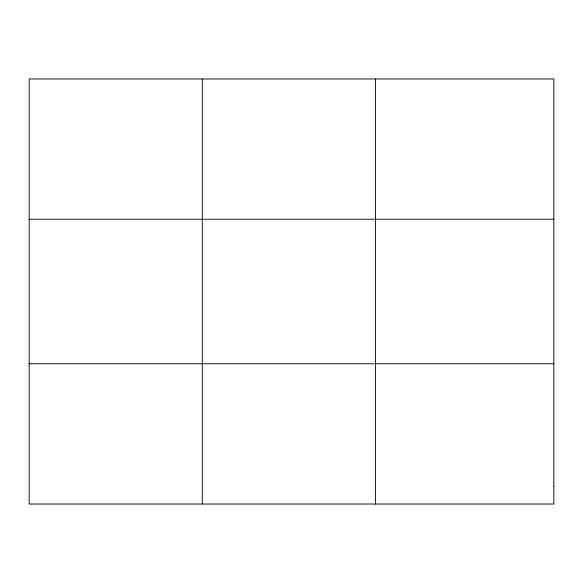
<?xml version="1.0" encoding="UTF-8"?>
<svg xmlns="http://www.w3.org/2000/svg" width="583" height="583" viewBox="0 0 583 583"><rect width="100%" height="100%" fill="white"/><g stroke="black" fill="none" stroke-linecap="round" stroke-linejoin="round"><path stroke-width="0.87" d="M202.301 78.975L202.301 504.025M375.452 78.975L375.452 504.025M29.15 219.237L553.85 219.237M29.15 363.763L553.85 363.763M553.85 486.492L553.85 504.025L29.15 504.025L29.15 78.975L553.85 78.975L553.85 486.492"/></g></svg>
